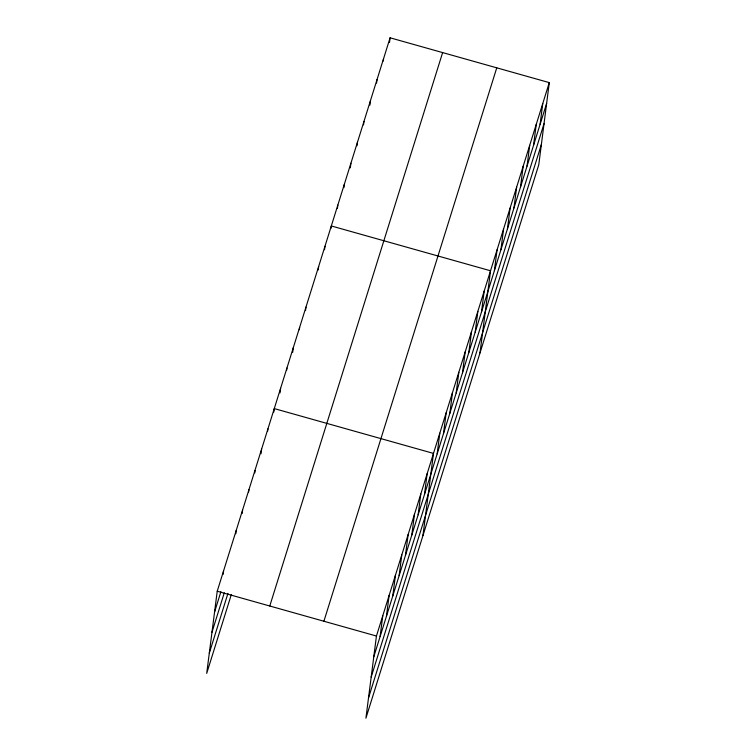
<?xml version="1.0" encoding="UTF-8"?>
<svg xmlns="http://www.w3.org/2000/svg" width="756" height="756" viewBox="0 0 756 756"><rect width="100%" height="100%" fill="white"/><g stroke="black" fill="none" stroke-linecap="round" stroke-linejoin="round"><path stroke-width="1.13" d="M549.291 82.621L376.441 636.032L365.913 718.2L538.773 164.78L549.291 82.621L390.087 37.8L217.227 591.22L206.709 673.379L231.355 594.471M223.124 574.39L223.568 570.922M235.806 533.802L236.25 530.343M242.137 513.513L242.581 510.045M248.63 492.071L248.922 489.756M254.819 472.925L255.112 470.619M261.009 453.789L261.595 449.168M267.643 431.194L267.936 428.879M273.833 412.058L274.277 408.59L433.481 453.411L422.954 535.569M280.022 392.912L280.608 388.3M286.656 370.317L286.949 368.002M292.695 352.334L293.29 347.713M299.329 329.729L299.631 327.424M305.519 310.593L305.963 307.125M318.2 270.005L318.645 266.547M324.532 249.716L324.976 246.258M331.024 228.274L331.317 225.959L490.521 270.78L479.994 352.948M337.403 208.524L337.847 205.056M343.933 187.611L344.377 184.152M350.321 167.86L350.907 163.239M356.993 145.795L357.437 142.336M363.523 124.891L363.967 121.423M369.911 105.141L370.497 100.52M376.582 83.075L377.027 79.616M383.264 61.019L383.557 58.703M389.501 42.421L390.087 37.8M380.107 636.533L382.772 615.743M386.448 616.244L389.113 595.454M392.789 595.945L395.454 575.155M399.13 575.656L401.786 554.866M405.462 555.367L408.127 534.577M411.803 535.068L414.468 514.288M418.144 514.779L420.799 493.989M424.475 494.49L427.14 473.7M437.157 453.902L439.822 433.112M443.488 433.613L446.153 412.823M449.829 413.324L452.494 392.534M456.17 393.025L458.835 372.245M462.511 372.736L465.167 351.946M468.843 352.447L471.508 331.657M475.184 332.149L477.849 311.368M481.525 311.859L484.18 291.069M494.386 270.667L497.051 249.877M500.916 249.754L503.581 228.964M507.446 228.851L510.111 208.061M513.976 207.938L516.641 187.157M520.506 187.034L523.171 166.244M527.036 166.131L529.701 145.341M533.566 145.218L536.231 124.438M540.096 124.315L542.761 103.525M214.572 612.001L220.903 591.712M211.973 632.262L224.296 592.798M209.299 653.127L227.962 593.375M269.769 606.01L442.629 52.589M323.899 621.243L496.758 67.832M373.776 656.822L546.635 103.411M371.177 677.074L544.037 123.663M368.503 697.949L541.362 144.528M217.227 591.22L376.441 636.032"/></g></svg>
